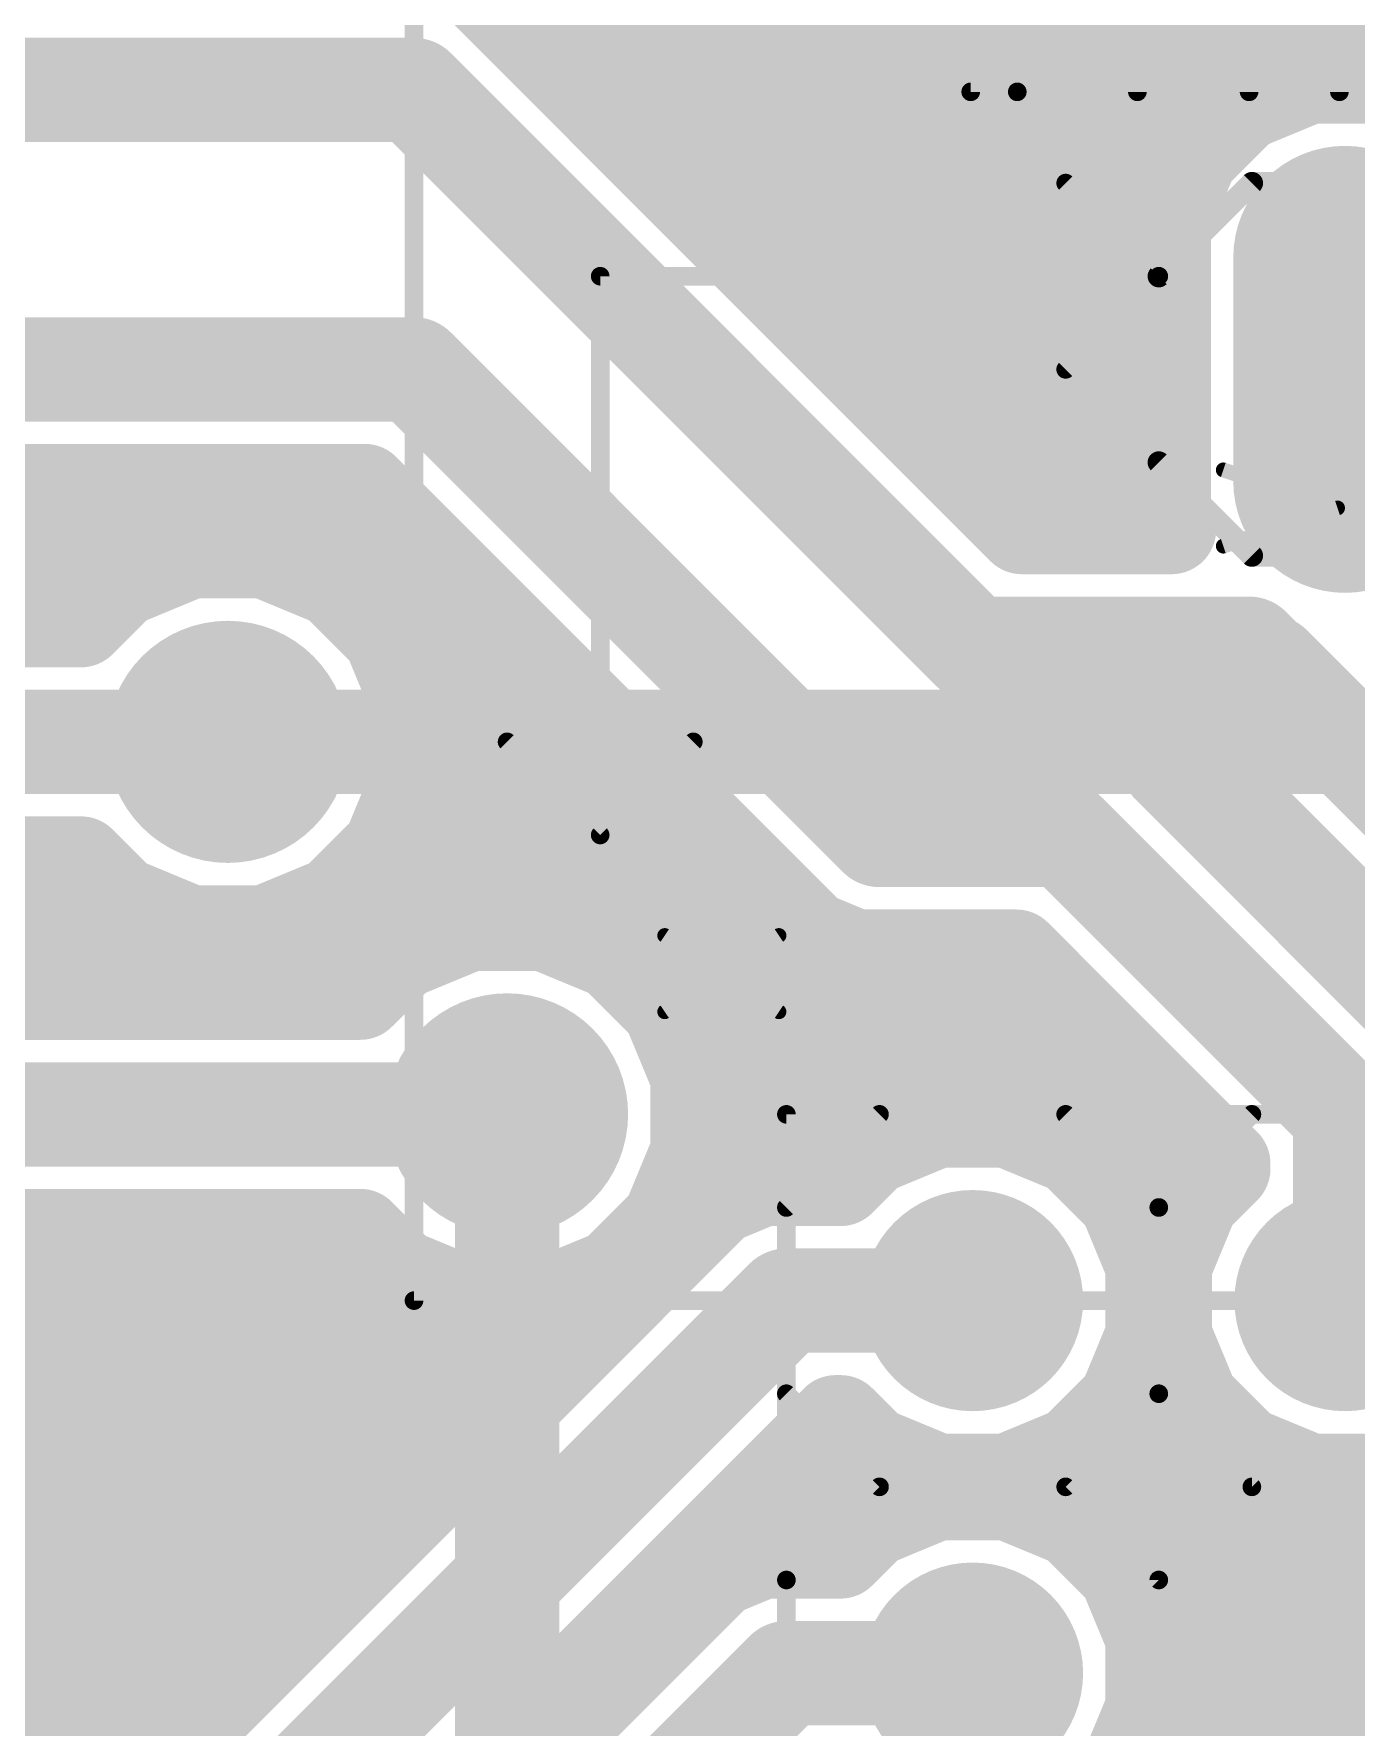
# Model space of a CAD drawing. Extents: x 30.8 to 86, y 18.1 to 73.3.
# Drawn here: x 45.67 to 54.69, y 51.7 to 63.25 of the extents above; entities that cross this region are included whole.
import ezdxf

# ---------------------------------------------------------------- set-up
doc = ezdxf.new("R2010")
doc.units = 0
for name, color, linetype in [('1', 12, 'CONTINUOUS'), ('16', 132, 'CONTINUOUS'), ('17', 110, 'CONTINUOUS'), ('18', 110, 'CONTINUOUS'), ('20', 31, 'CONTINUOUS'), ('21', 253, 'CONTINUOUS'), ('25', 253, 'CONTINUOUS'), ('51', 253, 'CONTINUOUS')]:
    doc.layers.add(name, color=color, linetype=linetype)

# ---------------------------------------------------------------- blocks, each defined once
blk = doc.blocks.new('RECT')
blk.add_solid([(-0.5, -0.5), (0.5, -0.5), (-0.5, 0.5), (0.5, 0.5)])
blk = doc.blocks.new('LONGP100')
at = {"const_width": 1}
blk.add_lwpolyline([(-0.5, 0), (0.5, 0)], dxfattribs=at)
at = {"const_width": 0.5}
for points in [[(-0.5, 0.25, 1), (-0.5, -0.25)], [(0.5, -0.25, 1), (0.5, 0.25)]]:
    blk.add_lwpolyline(points, format="xyb", dxfattribs=at)
blk = doc.blocks.new('ROUNDP')
at = {"const_width": 0.5}
blk.add_lwpolyline([(0, -0.25, 1), (0, 0.25, 1), (0, -0.25)], format="xyb", dxfattribs=at)
blk = doc.blocks.new('ROUNDV')
at = {"const_width": 0.5}
blk.add_lwpolyline([(0, -0.25, 1), (0, 0.25, 1), (0, -0.25)], format="xyb", dxfattribs=at)

msp = doc.modelspace()

# ---------------------------------------------------------------- linework, layer by layer
at = {"layer": '1', "const_width": 0.7112}
for points in [[(46.99, 58.42), (67.31, 58.42)], [(48.895, 55.88), (48.895, 41.91)]]:
    msp.add_lwpolyline(points, dxfattribs=at)
at = {"layer": '1', "const_width": 0.3556}
for points in [[(46.99, 58.5978, 1), (46.99, 58.2422)], [(49.0728, 55.88, 1), (48.7172, 55.88)]]:
    msp.add_lwpolyline(points, format="xyb", dxfattribs=at)
at = {"layer": '16'}
for points, const_width in [([(52.4067, 59.8678), (48.7204, 63.5541)], 0.6096), ([(48.8761, 63.3984), (58.928, 63.3984)], 0.6096), ([(41.275, 62.865), (48.26, 62.865)], 0.7112), ([(48.26, 62.865), (52.07, 59.055)], 0.7112), ([(54.3675, 62.9412), (53.9194, 62.7556)], 0.6096), ([(54.8525, 62.9412), (54.3675, 62.9412)], 0.6096), ([(55.3006, 62.7556), (54.8525, 62.9412)], 0.6096), ([(49.4857, 62.7888), (53.9996, 62.7888)], 0.6096), ([(53.9194, 62.7556), (53.5764, 62.4126)], 0.6096), ([(53.5764, 62.4126), (53.3908, 61.9645)], 0.6096), ([(50.0953, 62.1792), (53.4797, 62.1792)], 0.6096), ([(53.3908, 61.9645), (53.3908, 59.9555)], 0.6096), ([(50.7049, 61.5696), (53.3908, 61.5696)], 0.6096), ([(43.18, 60.96), (48.26, 60.96)], 0.7112), ([(48.26, 60.96), (51.435, 57.785)], 0.7112), ([(51.3145, 60.96), (53.3908, 60.96)], 0.6096), ([(51.9241, 60.3504), (53.3908, 60.3504)], 0.6096), ([(44.8534, 60.1472), (47.9233, 60.1472)], 0.6096), ([(47.9233, 60.1472), (50.7459, 57.3246)], 0.6096), ([(53.4271, 59.8678), (52.4067, 59.8678)], 0.6096), ([(53.3908, 59.9555), (53.4271, 59.8678)], 0.6096), ([(44.1845, 59.7408), (48.3297, 59.7408)], 0.6096), ([(46.7349, 59.7027), (46.2634, 59.5074)], 0.6096), ([(47.2451, 59.7027), (46.7349, 59.7027)], 0.6096), ([(47.7166, 59.5074), (47.2451, 59.7027)], 0.6096), ([(46.2634, 59.5074), (45.9888, 59.2328)], 0.6096), ([(48.0774, 59.1466), (47.7166, 59.5074)], 0.6096), ([(45.9888, 59.2328), (44.8534, 59.2328)], 0.6096), ([(48.2727, 58.6751), (48.0774, 59.1466)], 0.6096), ([(48.0838, 59.1312), (48.9393, 59.1312)], 0.6096), ([(52.07, 59.055), (53.9569, 59.055)], 0.7112), ([(53.9569, 59.055), (54.0839, 58.928)], 0.7112), ([(54.0839, 58.928), (54.102, 58.928)], 0.7112), ([(54.102, 58.928), (57.15, 55.88)], 0.7112), ([(48.2727, 58.1649), (48.2727, 58.6751)], 0.6096), ([(43.18, 58.42), (46.99, 58.42)], 0.7112), ([(48.2727, 58.5216), (49.5489, 58.5216)], 0.6096), ([(55.0704, 56.5691), (53.3973, 58.2422)], 0.6096), ([(53.3973, 58.2422), (53.6203, 58.2422)], 0.6096), ([(53.6203, 58.2422), (53.6235, 58.2389)], 0.6096), ([(53.6235, 58.2389), (53.6544, 58.2262)], 0.6096), ([(48.0774, 57.6934), (48.2727, 58.1649)], 0.6096), ([(53.6544, 58.2262), (56.3372, 55.5433)], 0.6096), ([(48.168, 57.912), (50.1585, 57.912)], 0.6096), ([(53.7275, 57.912), (53.9685, 57.912)], 0.6096), ([(51.435, 57.785), (52.705, 57.785)], 0.7112), ([(52.705, 57.785), (54.61, 55.88)], 0.7112), ([(47.7166, 57.3326), (48.0774, 57.6934)], 0.6096), ([(44.8534, 57.6072), (45.9888, 57.6072)], 0.6096), ([(45.9888, 57.6072), (46.2634, 57.3326)], 0.6096), ([(46.2634, 57.3326), (46.7349, 57.1373)], 0.6096), ([(47.2451, 57.1373), (47.7166, 57.3326)], 0.6096), ([(50.7459, 57.3246), (50.9746, 57.0959)], 0.6096), ([(44.4298, 57.3024), (46.3363, 57.3024)], 0.6096), ([(47.6437, 57.3024), (50.7681, 57.3024)], 0.6096), ([(54.3371, 57.3024), (54.5781, 57.3024)], 0.6096), ([(46.7349, 57.1373), (47.2451, 57.1373)], 0.6096), ([(48.6399, 57.1627), (48.1684, 56.9674)], 0.6096), ([(49.1501, 57.1627), (48.6399, 57.1627)], 0.6096), ([(49.6216, 56.9674), (49.1501, 57.1627)], 0.6096), ([(50.9746, 57.0959), (51.2733, 56.9722)], 0.6096), ([(48.1684, 56.9674), (47.8938, 56.6928)], 0.6096), ([(49.9824, 56.6066), (49.6216, 56.9674)], 0.6096), ([(51.2733, 56.9722), (52.3683, 56.9722)], 0.6096), ([(52.3683, 56.9722), (53.7972, 55.5433)], 0.6096), ([(47.8938, 56.6928), (44.8534, 56.6928)], 0.6096), ([(44.8534, 56.6928), (47.8938, 56.6928)], 0.6096), ([(49.8962, 56.6928), (52.6477, 56.6928)], 0.6096), ([(54.9467, 56.6928), (55.1877, 56.6928)], 0.6096), ([(50.1777, 56.1351), (49.9824, 56.6066)], 0.6096), ([(50.1777, 55.6249), (50.1777, 56.1351)], 0.6096), ([(50.1777, 56.0832), (53.2573, 56.0832)], 0.6096), ([(43.18, 55.88), (48.895, 55.88)], 0.7112), ([(54.61, 55.88), (54.61, 54.61)], 0.7112), ([(51.8291, 55.8212), (51.3839, 55.6368)], 0.6096), ([(52.3109, 55.8212), (51.8291, 55.8212)], 0.6096), ([(52.7561, 55.6368), (52.3109, 55.8212)], 0.6096), ([(49.9824, 55.1534), (50.1777, 55.6249)], 0.6096), ([(51.3839, 55.6368), (51.1699, 55.4228)], 0.6096), ([(53.0968, 55.2961), (52.7561, 55.6368)], 0.6096), ([(50.115, 55.4736), (51.2207, 55.4736)], 0.6096), ([(52.9193, 55.4736), (53.7607, 55.4736)], 0.6096), ([(53.7972, 55.5101), (53.5832, 55.2961)], 0.6096), ([(53.7972, 55.5433), (53.7972, 55.5101)], 0.6096), ([(50.6383, 55.4228), (50.3396, 55.2991)], 0.6096), ([(51.1699, 55.4228), (50.6383, 55.4228)], 0.6096), ([(50.3396, 55.2991), (50.1109, 55.0704)], 0.6096), ([(53.2812, 54.8509), (53.0968, 55.2961)], 0.6096), ([(53.5832, 55.2961), (53.3988, 54.8509)], 0.6096), ([(49.6216, 54.7926), (49.9824, 55.1534)], 0.6096), ([(50.1109, 55.0704), (44.4215, 49.381)], 0.6096), ([(44.8534, 55.0672), (47.8938, 55.0672)], 0.6096), ([(47.8938, 55.0672), (48.1684, 54.7926)], 0.6096), ([(44.6502, 54.864), (48.097, 54.864)], 0.6096), ([(48.1684, 54.7926), (48.6399, 54.5973)], 0.6096), ([(49.1501, 54.5973), (49.6216, 54.7926)], 0.6096), ([(49.693, 54.864), (49.9045, 54.864)], 0.6096), ([(53.2758, 54.864), (53.4042, 54.864)], 0.6096), ([(53.2812, 54.3691), (53.2812, 54.8509)], 0.6096), ([(53.3988, 54.8509), (53.3988, 54.3691)], 0.6096), ([(44.45, 48.26), (50.8, 54.61)], 0.7112), ([(50.8, 54.61), (52.07, 54.61)], 0.7112), ([(48.6399, 54.5973), (49.1501, 54.5973)], 0.6096), ([(53.0968, 53.9239), (53.2812, 54.3691)], 0.6096), ([(53.3988, 54.3691), (53.5832, 53.9239)], 0.6096), ([(44.7518, 54.2544), (49.2949, 54.2544)], 0.6096), ([(53.2337, 54.2544), (53.4463, 54.2544)], 0.6096), ([(52.7561, 53.5832), (53.0968, 53.9239)], 0.6096), ([(53.5832, 53.9239), (53.9239, 53.5832)], 0.6096), ([(45.0228, 47.6833), (51.1367, 53.7972)], 0.6096), ([(51.1367, 53.7972), (51.1699, 53.7972)], 0.6096), ([(51.1699, 53.7972), (51.3839, 53.5832)], 0.6096), ([(45.1354, 53.6448), (48.6853, 53.6448)], 0.6096), ([(50.9843, 53.6448), (51.3223, 53.6448)], 0.6096), ([(52.8177, 53.6448), (53.8623, 53.6448)], 0.6096), ([(51.3839, 53.5832), (51.8291, 53.3988)], 0.6096), ([(52.3109, 53.3988), (52.7561, 53.5832)], 0.6096), ([(53.9239, 53.5832), (54.3691, 53.3988)], 0.6096), ([(54.8509, 53.3988), (55.2961, 53.5832)], 0.6096), ([(51.8291, 53.3988), (52.3109, 53.3988)], 0.6096), ([(54.3691, 53.3988), (54.8509, 53.3988)], 0.6096), ([(51.8291, 53.2812), (51.3839, 53.0968)], 0.6096), ([(52.3109, 53.2812), (51.8291, 53.2812)], 0.6096), ([(52.7561, 53.0968), (52.3109, 53.2812)], 0.6096), ([(51.3839, 53.0968), (51.1699, 52.8828)], 0.6096), ([(53.0968, 52.7561), (52.7561, 53.0968)], 0.6096), ([(45.1354, 53.0352), (48.0757, 53.0352)], 0.6096), ([(50.3747, 53.0352), (51.3223, 53.0352)], 0.6096), ([(52.8177, 53.0352), (62.7272, 53.0352)], 0.6096), ([(50.6383, 52.8828), (50.3396, 52.7591)], 0.6096), ([(51.1699, 52.8828), (50.6383, 52.8828)], 0.6096), ([(50.3396, 52.7591), (50.1109, 52.5304)], 0.6096), ([(53.2812, 52.3109), (53.0968, 52.7561)], 0.6096), ([(50.1109, 52.5304), (44.4215, 46.841)], 0.6096), ([(50.1109, 52.5304), (50.1109, 52.5304)], 0.6096), ([(44.7518, 52.4256), (47.4661, 52.4256)], 0.6096), ([(49.7651, 52.4256), (50.0061, 52.4256)], 0.6096), ([(53.2337, 52.4256), (62.738, 52.4256)], 0.6096), ([(53.2812, 51.8291), (53.2812, 52.3109)], 0.6096), ([(44.45, 45.72), (50.8, 52.07)], 0.7112), ([(50.8, 52.07), (52.07, 52.07)], 0.7112), ([(44.6502, 51.816), (46.8565, 51.816)], 0.6096), ([(49.1555, 51.816), (49.3965, 51.816)], 0.6096), ([(53.0968, 51.3839), (53.2812, 51.8291)], 0.6096), ([(53.2758, 51.816), (62.738, 51.816)], 0.6096)]:
    msp.add_lwpolyline(points, dxfattribs=dict(at, const_width=const_width))
for points, const_width in [([(48.8761, 63.5508, 1), (48.8761, 63.246)], 0.3048), ([(48.3857, 62.9907, 1), (48.1343, 62.7393)], 0.3556), ([(48.26, 62.6872, 1), (48.26, 63.0428)], 0.3556), ([(54.3675, 63.0936, 1), (54.3675, 62.7888)], 0.3048), ([(54.4258, 62.8004, 1), (54.3092, 63.082)], 0.3048), ([(54.9108, 63.082, 1), (54.7942, 62.8004)], 0.3048), ([(49.4857, 62.9412, 1), (49.4857, 62.6364)], 0.3048), ([(53.8611, 62.8964, 1), (53.9777, 62.6148)], 0.3048), ([(54.0271, 62.6478, 1), (53.8116, 62.8633)], 0.3048), ([(53.9996, 62.6364, 1), (53.9996, 62.9412)], 0.3048), ([(53.7172, 62.3543, 1), (53.4356, 62.4709)], 0.3048), ([(53.4686, 62.5204, 1), (53.6842, 62.3049)], 0.3048), ([(50.0953, 62.3316, 1), (50.0953, 62.0268)], 0.3048), ([(53.4797, 62.0268, 1), (53.4797, 62.3316)], 0.3048), ([(53.5432, 61.9645, 1), (53.2384, 61.9645)], 0.3048), ([(53.25, 62.0228, 1), (53.5316, 61.9062)], 0.3048), ([(50.7049, 61.722, 1), (50.7049, 61.4172)], 0.3048), ([(53.3908, 61.4172, 1), (53.3908, 61.722)], 0.3048), ([(48.3857, 61.0857, 1), (48.1343, 60.8343)], 0.3556), ([(48.26, 60.7822, 1), (48.26, 61.1378)], 0.3556), ([(51.3145, 61.1124, 1), (51.3145, 60.8076)], 0.3048), ([(53.3908, 60.8076, 1), (53.3908, 61.1124)], 0.3048), ([(51.9241, 60.5028, 1), (51.9241, 60.198)], 0.3048), ([(53.3908, 60.198, 1), (53.3908, 60.5028)], 0.3048), ([(48.0311, 60.255, 1), (47.8156, 60.0394)], 0.3048), ([(47.9233, 59.9948, 1), (47.9233, 60.2996)], 0.3048), ([(52.4067, 60.0202, 1), (52.4067, 59.7154)], 0.3048), ([(53.5316, 60.0138, 1), (53.25, 59.8972)], 0.3048), ([(53.4271, 59.7154, 1), (53.4271, 60.0202)], 0.3048), ([(48.3297, 59.5884, 1), (48.3297, 59.8932)], 0.3048), ([(52.2989, 59.76, 1), (52.5144, 59.9756)], 0.3048), ([(53.2384, 59.9555, 1), (53.5432, 59.9555)], 0.3048), ([(53.2863, 59.8095, 1), (53.5679, 59.9261)], 0.3048), ([(46.7349, 59.8551, 1), (46.7349, 59.5503)], 0.3048), ([(46.7932, 59.5619, 1), (46.6765, 59.8435)], 0.3048), ([(47.3035, 59.8435, 1), (47.1868, 59.5619)], 0.3048), ([(47.2451, 59.5503, 1), (47.2451, 59.8551)], 0.3048), ([(46.3712, 59.3997, 1), (46.1556, 59.6152)], 0.3048), ([(47.8244, 59.6152, 1), (47.6088, 59.3997)], 0.3048), ([(46.2051, 59.6482, 1), (46.3217, 59.3666)], 0.3048), ([(47.6583, 59.3666, 1), (47.7749, 59.6482)], 0.3048), ([(45.881, 59.3406, 1), (46.0965, 59.125)], 0.3048), ([(45.9888, 59.0804, 1), (45.9888, 59.3852)], 0.3048), ([(48.2182, 59.2049, 1), (47.9366, 59.0883)], 0.3048), ([(48.0838, 59.2836, 1), (48.0838, 58.9788)], 0.3048), ([(47.9697, 59.0388, 1), (48.1852, 59.2544)], 0.3048), ([(48.9393, 58.9788, 1), (48.9393, 59.2836)], 0.3048), ([(52.07, 59.2328, 1), (52.07, 58.8772)], 0.3556), ([(51.9443, 58.9293, 1), (52.1957, 59.1807)], 0.3556), ([(54.0827, 59.1807, 1), (53.8312, 58.9293)], 0.3556), ([(53.9569, 58.8772, 1), (53.9569, 59.2328)], 0.3556), ([(54.0839, 59.1058, 1), (54.0839, 58.7502)], 0.3556), ([(54.2277, 59.0537, 1), (53.9763, 58.8023)], 0.3556), ([(53.9582, 58.8023, 1), (54.2097, 59.0537)], 0.3556), ([(54.102, 58.7502, 1), (54.102, 59.1058)], 0.3556), ([(48.4251, 58.6751, 1), (48.1203, 58.6751)], 0.3048), ([(48.1319, 58.6168, 1), (48.4135, 58.7335)], 0.3048), ([(46.99, 58.2422, 1), (46.99, 58.5978)], 0.3556), ([(48.2727, 58.674, 1), (48.2727, 58.3692)], 0.3048), ([(49.5489, 58.3692, 1), (49.5489, 58.674)], 0.3048), ([(53.505, 58.35, 1), (53.2895, 58.1344)], 0.3048), ([(53.3973, 58.3946, 1), (53.3973, 58.0898)], 0.3048), ([(53.728, 58.35, 1), (53.5125, 58.1344)], 0.3048), ([(53.6818, 58.3797, 1), (53.5652, 58.0981)], 0.3048), ([(53.6203, 58.0898, 1), (53.6203, 58.3946)], 0.3048), ([(48.4135, 58.1065, 1), (48.1319, 58.2232)], 0.3048), ([(53.7621, 58.3339, 1), (53.5466, 58.1184)], 0.3048), ([(53.5158, 58.1312, 1), (53.7313, 58.3467)], 0.3048), ([(53.596, 58.0854, 1), (53.7127, 58.367)], 0.3048), ([(48.1203, 58.1649, 1), (48.4251, 58.1649)], 0.3048), ([(48.168, 58.0644, 1), (48.168, 57.7596)], 0.3048), ([(50.1585, 57.7596, 1), (50.1585, 58.0644)], 0.3048), ([(53.7275, 58.0644, 1), (53.7275, 57.7596)], 0.3048), ([(53.9685, 57.7596, 1), (53.9685, 58.0644)], 0.3048), ([(51.435, 57.9628, 1), (51.435, 57.6072)], 0.3556), ([(51.3093, 57.6593, 1), (51.5607, 57.9107)], 0.3556), ([(52.8307, 57.9107, 1), (52.5793, 57.6593)], 0.3556), ([(52.705, 57.6072, 1), (52.705, 57.9628)], 0.3556), ([(48.1852, 57.5856, 1), (47.9697, 57.8012)], 0.3048), ([(46.0965, 57.715, 1), (45.881, 57.4994)], 0.3048), ([(45.9888, 57.4548, 1), (45.9888, 57.7596)], 0.3048), ([(47.9366, 57.7517, 1), (48.2182, 57.6351)], 0.3048), ([(46.3217, 57.4734, 1), (46.2051, 57.1918)], 0.3048), ([(47.7749, 57.1918, 1), (47.6583, 57.4734)], 0.3048), ([(50.8537, 57.4323, 1), (50.6382, 57.2168)], 0.3048), ([(46.1556, 57.2248, 1), (46.3712, 57.4403)], 0.3048), ([(46.3363, 57.15, 1), (46.3363, 57.4548)], 0.3048), ([(47.6437, 57.4548, 1), (47.6437, 57.15)], 0.3048), ([(47.6088, 57.4403, 1), (47.8244, 57.2248)], 0.3048), ([(50.6382, 57.2168, 1), (50.8537, 57.4323)], 0.3048), ([(50.7681, 57.15, 1), (50.7681, 57.4548)], 0.3048), ([(54.3371, 57.4548, 1), (54.3371, 57.15)], 0.3048), ([(54.5781, 57.15, 1), (54.5781, 57.4548)], 0.3048), ([(46.7349, 57.2897, 1), (46.7349, 56.9849)], 0.3048), ([(46.6765, 56.9965, 1), (46.7932, 57.2781)], 0.3048), ([(47.1868, 57.2781, 1), (47.3035, 56.9965)], 0.3048), ([(47.2451, 56.9849, 1), (47.2451, 57.2897)], 0.3048), ([(48.6399, 57.3151, 1), (48.6399, 57.0103)], 0.3048), ([(48.6982, 57.0219, 1), (48.5815, 57.3035)], 0.3048), ([(49.2085, 57.3035, 1), (49.0918, 57.0219)], 0.3048), ([(49.1501, 57.0103, 1), (49.1501, 57.3151)], 0.3048), ([(51.0329, 57.2367, 1), (50.9163, 56.9551)], 0.3048), ([(48.2762, 56.8597, 1), (48.0606, 57.0752)], 0.3048), ([(49.7294, 57.0752, 1), (49.5138, 56.8597)], 0.3048), ([(50.8668, 56.9882, 1), (51.0823, 57.2037)], 0.3048), ([(51.2733, 57.1246, 1), (51.2733, 56.8198)], 0.3048), ([(52.4761, 57.08, 1), (52.2606, 56.8644)], 0.3048), ([(52.3683, 56.8198, 1), (52.3683, 57.1246)], 0.3048), ([(48.1101, 57.1082, 1), (48.2267, 56.8266)], 0.3048), ([(49.5633, 56.8266, 1), (49.6799, 57.1082)], 0.3048), ([(51.215, 56.8314, 1), (51.3316, 57.113)], 0.3048), ([(47.786, 56.8006, 1), (48.0015, 56.585)], 0.3048), ([(47.8938, 56.5404, 1), (47.8938, 56.8452)], 0.3048), ([(47.8938, 56.5404, 1), (47.8938, 56.8452)], 0.3048), ([(49.8962, 56.8452, 1), (49.8962, 56.5404)], 0.3048), ([(52.6477, 56.5404, 1), (52.6477, 56.8452)], 0.3048), ([(54.9467, 56.8452, 1), (54.9467, 56.5404)], 0.3048), ([(50.1232, 56.6649, 1), (49.8416, 56.5483)], 0.3048), ([(49.8747, 56.4988, 1), (50.0902, 56.7144)], 0.3048), ([(50.3301, 56.1351, 1), (50.0253, 56.1351)], 0.3048), ([(50.1777, 56.2356, 1), (50.1777, 55.9308)], 0.3048), ([(50.0369, 56.0768, 1), (50.3185, 56.1935)], 0.3048), ([(53.2573, 55.9308, 1), (53.2573, 56.2356)], 0.3048), ([(48.895, 55.7022, 1), (48.895, 56.0578)], 0.3556), ([(54.7878, 55.88, 1), (54.4322, 55.88)], 0.3556), ([(51.8291, 55.9736, 1), (51.8291, 55.6688)], 0.3048), ([(51.8874, 55.6804, 1), (51.7708, 55.962)], 0.3048), ([(52.3692, 55.962, 1), (52.2526, 55.6804)], 0.3048), ([(52.3109, 55.6688, 1), (52.3109, 55.9736)], 0.3048), ([(54.4843, 55.7543, 1), (54.7357, 56.0057)], 0.3556), ([(50.3185, 55.5665, 1), (50.0369, 55.6832)], 0.3048), ([(51.3256, 55.7776, 1), (51.4422, 55.496)], 0.3048), ([(51.4917, 55.529, 1), (51.2761, 55.7446)], 0.3048), ([(52.8639, 55.7446, 1), (52.6483, 55.529)], 0.3048), ([(52.6978, 55.496, 1), (52.8144, 55.7776)], 0.3048), ([(50.115, 55.626, 1), (50.115, 55.3212)], 0.3048), ([(50.0253, 55.6249, 1), (50.3301, 55.6249)], 0.3048), ([(51.2207, 55.3212, 1), (51.2207, 55.626)], 0.3048), ([(52.9193, 55.626, 1), (52.9193, 55.3212)], 0.3048), ([(53.9496, 55.5433, 1), (53.6448, 55.5433)], 0.3048), ([(53.905, 55.4023, 1), (53.6894, 55.6179)], 0.3048), ([(53.6894, 55.4356, 1), (53.905, 55.6511)], 0.3048), ([(53.7607, 55.3212, 1), (53.7607, 55.626)], 0.3048), ([(50.6383, 55.5752, 1), (50.6383, 55.2704)], 0.3048), ([(50.6966, 55.282, 1), (50.58, 55.5636)], 0.3048), ([(51.0621, 55.5306, 1), (51.2777, 55.315)], 0.3048), ([(51.1699, 55.2704, 1), (51.1699, 55.5752)], 0.3048), ([(53.6448, 55.5101, 1), (53.9496, 55.5101)], 0.3048), ([(50.2813, 55.4399, 1), (50.3979, 55.1583)], 0.3048), ([(50.4473, 55.1913, 1), (50.2318, 55.4068)], 0.3048), ([(53.2376, 55.3544, 1), (52.956, 55.2378)], 0.3048), ([(52.989, 55.1883, 1), (53.2046, 55.4039)], 0.3048), ([(53.4754, 55.4039, 1), (53.691, 55.1883)], 0.3048), ([(53.724, 55.2378, 1), (53.4424, 55.3544)], 0.3048), ([(50.0902, 55.0456, 1), (49.8747, 55.2612)], 0.3048), ([(48.0015, 55.175, 1), (47.786, 54.9594)], 0.3048), ([(47.8938, 54.9148, 1), (47.8938, 55.2196)], 0.3048), ([(49.8416, 55.2117, 1), (50.1232, 55.0951)], 0.3048), ([(50.0032, 55.1782, 1), (50.2187, 54.9626)], 0.3048), ([(50.2187, 54.9626, 1), (50.0032, 55.1782)], 0.3048), ([(48.2267, 54.9334, 1), (48.1101, 54.6518)], 0.3048), ([(48.097, 54.7116, 1), (48.097, 55.0164)], 0.3048), ([(49.693, 55.0164, 1), (49.693, 54.7116)], 0.3048), ([(49.6799, 54.6518, 1), (49.5633, 54.9334)], 0.3048), ([(49.9045, 54.7116, 1), (49.9045, 55.0164)], 0.3048), ([(53.2758, 55.0164, 1), (53.2758, 54.7116)], 0.3048), ([(53.4336, 54.8509, 1), (53.1288, 54.8509)], 0.3048), ([(53.5512, 54.8509, 1), (53.2464, 54.8509)], 0.3048), ([(53.4042, 54.7116, 1), (53.4042, 55.0164)], 0.3048), ([(48.0606, 54.6848, 1), (48.2762, 54.9003)], 0.3048), ([(49.5138, 54.9003, 1), (49.7294, 54.6848)], 0.3048), ([(50.8, 54.7878, 1), (50.8, 54.4322)], 0.3556), ([(50.9257, 54.4843, 1), (50.6743, 54.7357)], 0.3556), ([(52.07, 54.4322, 1), (52.07, 54.7878)], 0.3556), ([(53.1404, 54.7926, 1), (53.422, 54.9092)], 0.3048), ([(53.258, 54.9092, 1), (53.5396, 54.7926)], 0.3048), ([(48.6399, 54.7497, 1), (48.6399, 54.4449)], 0.3048), ([(48.5815, 54.4565, 1), (48.6982, 54.7381)], 0.3048), ([(49.0918, 54.7381, 1), (49.2085, 54.4565)], 0.3048), ([(49.1501, 54.4449, 1), (49.1501, 54.7497)], 0.3048), ([(54.4322, 54.61, 1), (54.7878, 54.61)], 0.3556), ([(53.422, 54.3108, 1), (53.1404, 54.4274)], 0.3048), ([(53.5396, 54.4274, 1), (53.258, 54.3108)], 0.3048), ([(49.2949, 54.102, 1), (49.2949, 54.4068)], 0.3048), ([(53.2337, 54.4068, 1), (53.2337, 54.102)], 0.3048), ([(53.1288, 54.3691, 1), (53.4336, 54.3691)], 0.3048), ([(53.2464, 54.3691, 1), (53.5512, 54.3691)], 0.3048), ([(53.4463, 54.102, 1), (53.4463, 54.4068)], 0.3048), ([(53.2046, 53.8161, 1), (52.989, 54.0317)], 0.3048), ([(53.691, 54.0317, 1), (53.4754, 53.8161)], 0.3048), ([(51.1367, 53.9496, 1), (51.1367, 53.6448)], 0.3048), ([(51.2777, 53.905, 1), (51.0621, 53.6894)], 0.3048), ([(51.2444, 53.6894, 1), (51.0289, 53.905)], 0.3048), ([(51.1699, 53.6448, 1), (51.1699, 53.9496)], 0.3048), ([(52.956, 53.9822, 1), (53.2376, 53.8656)], 0.3048), ([(53.4424, 53.8656, 1), (53.724, 53.9822)], 0.3048), ([(48.6853, 53.4924, 1), (48.6853, 53.7972)], 0.3048), ([(50.9843, 53.7972, 1), (50.9843, 53.4924)], 0.3048), ([(51.3223, 53.4924, 1), (51.3223, 53.7972)], 0.3048), ([(52.8177, 53.7972, 1), (52.8177, 53.4924)], 0.3048), ([(53.8623, 53.4924, 1), (53.8623, 53.7972)], 0.3048), ([(51.4422, 53.724, 1), (51.3256, 53.4424)], 0.3048), ([(51.2761, 53.4754, 1), (51.4917, 53.691)], 0.3048), ([(52.6483, 53.691, 1), (52.8639, 53.4754)], 0.3048), ([(52.8144, 53.4424, 1), (52.6978, 53.724)], 0.3048), ([(53.9822, 53.724, 1), (53.8656, 53.4424)], 0.3048), ([(53.8161, 53.4754, 1), (54.0317, 53.691)], 0.3048), ([(51.8291, 53.5512, 1), (51.8291, 53.2464)], 0.3048), ([(51.7708, 53.258, 1), (51.8874, 53.5396)], 0.3048), ([(52.2526, 53.5396, 1), (52.3692, 53.258)], 0.3048), ([(52.3109, 53.2464, 1), (52.3109, 53.5512)], 0.3048), ([(54.3691, 53.5512, 1), (54.3691, 53.2464)], 0.3048), ([(54.3108, 53.258, 1), (54.4274, 53.5396)], 0.3048), ([(54.7926, 53.5396, 1), (54.9092, 53.258)], 0.3048), ([(51.8291, 53.4336, 1), (51.8291, 53.1288)], 0.3048), ([(51.8874, 53.1404, 1), (51.7708, 53.422)], 0.3048), ([(52.3692, 53.422, 1), (52.2526, 53.1404)], 0.3048), ([(52.3109, 53.1288, 1), (52.3109, 53.4336)], 0.3048), ([(51.3256, 53.2376, 1), (51.4422, 52.956)], 0.3048), ([(51.4917, 52.989, 1), (51.2761, 53.2046)], 0.3048), ([(52.8639, 53.2046, 1), (52.6483, 52.989)], 0.3048), ([(52.6978, 52.956, 1), (52.8144, 53.2376)], 0.3048), ([(48.0757, 52.8828, 1), (48.0757, 53.1876)], 0.3048), ([(50.3747, 53.1876, 1), (50.3747, 52.8828)], 0.3048), ([(51.3223, 52.8828, 1), (51.3223, 53.1876)], 0.3048), ([(52.8177, 53.1876, 1), (52.8177, 52.8828)], 0.3048), ([(50.6383, 53.0352, 1), (50.6383, 52.7304)], 0.3048), ([(50.6966, 52.742, 1), (50.58, 53.0236)], 0.3048), ([(51.0621, 52.9906, 1), (51.2777, 52.775)], 0.3048), ([(51.1699, 52.7304, 1), (51.1699, 53.0352)], 0.3048), ([(50.2813, 52.8999, 1), (50.3979, 52.6183)], 0.3048), ([(50.4473, 52.6513, 1), (50.2318, 52.8668)], 0.3048), ([(53.2376, 52.8144, 1), (52.956, 52.6978)], 0.3048), ([(52.989, 52.6483, 1), (53.2046, 52.8639)], 0.3048), ([(50.2633, 52.5304, 1), (49.9585, 52.5304)], 0.3048), ([(50.0032, 52.6382, 1), (50.2187, 52.4226)], 0.3048), ([(50.2187, 52.4226, 1), (50.0032, 52.6382)], 0.3048), ([(47.4661, 52.2732, 1), (47.4661, 52.578)], 0.3048), ([(49.7651, 52.578, 1), (49.7651, 52.2732)], 0.3048), ([(49.9585, 52.5304, 1), (50.2633, 52.5304)], 0.3048), ([(50.0061, 52.2732, 1), (50.0061, 52.578)], 0.3048), ([(53.2337, 52.578, 1), (53.2337, 52.2732)], 0.3048), ([(53.4336, 52.3109, 1), (53.1288, 52.3109)], 0.3048), ([(50.8, 52.2478, 1), (50.8, 51.8922)], 0.3556), ([(50.9257, 51.9443, 1), (50.6743, 52.1957)], 0.3556), ([(52.07, 51.8922, 1), (52.07, 52.2478)], 0.3556), ([(53.1404, 52.2526, 1), (53.422, 52.3692)], 0.3048), ([(46.8565, 51.6636, 1), (46.8565, 51.9684)], 0.3048), ([(49.1555, 51.9684, 1), (49.1555, 51.6636)], 0.3048), ([(49.3965, 51.6636, 1), (49.3965, 51.9684)], 0.3048), ([(53.2758, 51.9684, 1), (53.2758, 51.6636)], 0.3048), ([(53.422, 51.7708, 1), (53.1404, 51.8874)], 0.3048), ([(53.1288, 51.8291, 1), (53.4336, 51.8291)], 0.3048)]:
    msp.add_lwpolyline(points, format="xyb", dxfattribs=dict(at, const_width=const_width))
at = {"layer": '20', "const_width": 0.1524}
msp.add_lwpolyline([(58.42, 18.2245, 1), (58.42, 73.2155, 1), (58.42, 18.2245)], format="xyb", dxfattribs=at)
at = {"layer": '21'}
for points, const_width in [([(48.26, 54.61), (48.26, 70.485)], 0.127), ([(53.34, 61.595), (52.705, 62.23)], 0.127), ([(53.975, 62.23), (53.34, 61.595)], 0.1524), ([(53.975, 62.23), (55.245, 62.23)], 0.1524), ([(49.53, 61.595), (49.53, 57.785)], 0.127), ([(49.53, 61.595), (53.34, 61.595)], 0.127), ([(53.34, 61.595), (52.705, 60.96)], 0.127), ([(53.34, 61.595), (53.34, 60.325)], 0.1524), ([(53.34, 60.325), (53.975, 59.69)], 0.1524), ([(54.9487, 59.8847), (53.7803, 60.2742)], 0.1016), ([(53.7803, 59.7549), (54.5592, 60.0146)], 0.1016), ([(55.245, 59.69), (53.975, 59.69)], 0.1524), ([(49.53, 57.785), (48.895, 58.42)], 0.127), ([(49.53, 57.785), (50.165, 58.42)], 0.127), ([(50.7492, 56.5799), (49.9703, 57.0992)], 0.1016), ([(49.9703, 56.5799), (50.7492, 57.0992)], 0.1016), ([(51.435, 55.88), (50.8, 55.245)], 0.127), ([(50.8, 55.88), (50.8, 52.705)], 0.127), ([(68.58, 55.88), (50.8, 55.88)], 0.127), ([(53.34, 55.245), (52.705, 55.88)], 0.127), ([(53.34, 55.245), (53.975, 55.88)], 0.127), ([(53.34, 53.975), (53.34, 55.245)], 0.127), ([(69.215, 54.61), (48.26, 54.61)], 0.127), ([(50.8, 53.975), (51.435, 53.34)], 0.127), ([(52.705, 53.34), (53.34, 53.975)], 0.127), ([(53.975, 53.34), (53.34, 53.975)], 0.127), ([(51.435, 53.34), (50.8, 52.705)], 0.127), ([(53.34, 52.705), (52.705, 53.34)], 0.127), ([(55.245, 53.34), (53.975, 53.34)], 0.127), ([(50.8, 52.705), (50.8, 48.895)], 0.127), ([(53.34, 51.435), (53.34, 52.705)], 0.127)]:
    msp.add_lwpolyline(points, dxfattribs=dict(at, const_width=const_width))
for points, const_width in [([(52.7275, 62.2525, 1), (52.6825, 62.2075)], 0.0635), ([(53.975, 62.2681, 1), (53.975, 62.1919)], 0.0762), ([(54.0019, 62.2031, 1), (53.9481, 62.2569)], 0.0762), ([(49.5618, 61.595, 1), (49.4982, 61.595)], 0.0635), ([(49.53, 61.6268, 1), (49.53, 61.5633)], 0.0635), ([(53.3781, 61.595, 1), (53.3019, 61.595)], 0.0762), ([(53.3131, 61.6219, 1), (53.3669, 61.5681)], 0.0762), ([(53.3625, 61.5725, 1), (53.3175, 61.6175)], 0.0635), ([(53.34, 61.5633, 1), (53.34, 61.6268)], 0.0635), ([(53.3175, 61.5725, 1), (53.3625, 61.6175)], 0.0635), ([(52.6825, 60.9825, 1), (52.7275, 60.9375)], 0.0635), ([(53.3669, 60.3519, 1), (53.3131, 60.2981)], 0.0762), ([(53.3019, 60.325, 1), (53.3781, 60.325)], 0.0762), ([(53.7883, 60.2983, 1), (53.7722, 60.2501)], 0.0508), ([(54.5672, 59.9905, 1), (54.5512, 60.0387)], 0.0508), ([(53.7722, 59.779, 1), (53.7883, 59.7308)], 0.0508), ([(53.975, 59.7281, 1), (53.975, 59.6519)], 0.0762), ([(53.9481, 59.6631, 1), (54.0019, 59.7169)], 0.0762), ([(48.9175, 58.4425, 1), (48.8725, 58.3975)], 0.0635), ([(50.1875, 58.3975, 1), (50.1425, 58.4425)], 0.0635), ([(49.5075, 57.8075, 1), (49.5525, 57.7625)], 0.0635), ([(49.4982, 57.785, 1), (49.5618, 57.785)], 0.0635), ([(49.5075, 57.7625, 1), (49.5525, 57.8075)], 0.0635), ([(49.9844, 57.1203, 1), (49.9562, 57.0781)], 0.0508), ([(50.7633, 57.0781, 1), (50.7351, 57.1203)], 0.0508), ([(49.9562, 56.601, 1), (49.9844, 56.5588)], 0.0508), ([(50.7351, 56.5588, 1), (50.7633, 56.601)], 0.0508), ([(50.8, 55.9118, 1), (50.8, 55.8483)], 0.0635), ([(50.8318, 55.88, 1), (50.7683, 55.88)], 0.0635), ([(51.4575, 55.8575, 1), (51.4125, 55.9025)], 0.0635), ([(52.7275, 55.9025, 1), (52.6825, 55.8575)], 0.0635), ([(53.9975, 55.8575, 1), (53.9525, 55.9025)], 0.0635), ([(53.3718, 55.245, 1), (53.3083, 55.245)], 0.0635), ([(50.7775, 55.2675, 1), (50.8225, 55.2225)], 0.0635), ([(53.3175, 55.2675, 1), (53.3625, 55.2225)], 0.0635), ([(53.3175, 55.2225, 1), (53.3625, 55.2675)], 0.0635), ([(48.26, 54.6418, 1), (48.26, 54.5782)], 0.0635), ([(48.2283, 54.61, 1), (48.2918, 54.61)], 0.0635), ([(50.8225, 53.9975, 1), (50.7775, 53.9525)], 0.0635), ([(53.3625, 53.9975, 1), (53.3175, 53.9525)], 0.0635), ([(53.3625, 53.9525, 1), (53.3175, 53.9975)], 0.0635), ([(53.3083, 53.975, 1), (53.3718, 53.975)], 0.0635), ([(51.4575, 53.3175, 1), (51.4125, 53.3625)], 0.0635), ([(51.4125, 53.3175, 1), (51.4575, 53.3625)], 0.0635), ([(52.7275, 53.3625, 1), (52.6825, 53.3175)], 0.0635), ([(52.6825, 53.3625, 1), (52.7275, 53.3175)], 0.0635), ([(53.975, 53.3718, 1), (53.975, 53.3083)], 0.0635), ([(53.9525, 53.3175, 1), (53.9975, 53.3625)], 0.0635), ([(50.8318, 52.705, 1), (50.7683, 52.705)], 0.0635), ([(53.3718, 52.705, 1), (53.3083, 52.705)], 0.0635), ([(50.7775, 52.7275, 1), (50.8225, 52.6825)], 0.0635), ([(50.7683, 52.705, 1), (50.8318, 52.705)], 0.0635), ([(53.3175, 52.6825, 1), (53.3625, 52.7275)], 0.0635)]:
    msp.add_lwpolyline(points, format="xyb", dxfattribs=dict(at, const_width=const_width))
at = {"layer": '25', "const_width": 0.127}
for points in [[(52.0573, 62.8523), (52.0573, 63.9953)], [(53.194, 62.8523), (53.194, 63.9953)], [(53.956, 63.9953), (53.956, 62.8523)], [(54.5719, 62.8523), (54.5719, 63.9953)], [(52.3748, 62.8523), (52.0573, 62.8523)]]:
    msp.add_lwpolyline(points, dxfattribs=at)
at = {"layer": '25'}
for points, const_width in [([(52.3748, 62.8523, 1), (52.3748, 63.4873)], 0.127), ([(52.0573, 62.8841, 1), (52.0573, 62.8205)], 0.0635), ([(52.0256, 62.8523, 1), (52.0891, 62.8523)], 0.0635), ([(52.3748, 62.8841, 1), (52.3748, 62.8205)], 0.0635), ([(52.3748, 62.8205, 1), (52.3748, 62.8841)], 0.0635), ([(53.1622, 62.8523, 1), (53.2257, 62.8523)], 0.0635), ([(53.9242, 62.8523, 1), (53.9877, 62.8523)], 0.0635), ([(54.5401, 62.8523, 1), (54.6037, 62.8523)], 0.0635)]:
    msp.add_lwpolyline(points, format="xyb", dxfattribs=dict(at, const_width=const_width))

# ---------------------------------------------------------------- block references
at = {"layer": '17', "rotation": 90}
for name, p, xscale, yscale in [('LONGP100', (54.61, 60.96), 1.524, 1.524), ('LONGP100', (54.61, 60.96), 1.524, 1.524), ('ROUNDP', (52.07, 54.61), 1.508, 1.508), ('ROUNDP', (52.07, 54.61), 1.508, 1.508), ('ROUNDP', (54.61, 54.61), 1.508, 1.508), ('ROUNDP', (54.61, 54.61), 1.508, 1.508), ('ROUNDP', (52.07, 52.07), 1.508, 1.508), ('ROUNDP', (52.07, 52.07), 1.508, 1.508)]:
    msp.add_blockref(name, p, dxfattribs=dict(at, xscale=xscale, yscale=yscale))
at = {"layer": '18', "xscale": 1.651, "yscale": 1.651}
for p in [(46.99, 58.42), (46.99, 58.42), (48.895, 55.88), (48.895, 55.88)]:
    msp.add_blockref('ROUNDV', p, dxfattribs=at)
at = {"layer": '51', "xscale": 0.508, "yscale": 0.508}
msp.add_blockref('RECT', (54.61, 60.96), dxfattribs=at)

doc.saveas('drawing.dxf')
